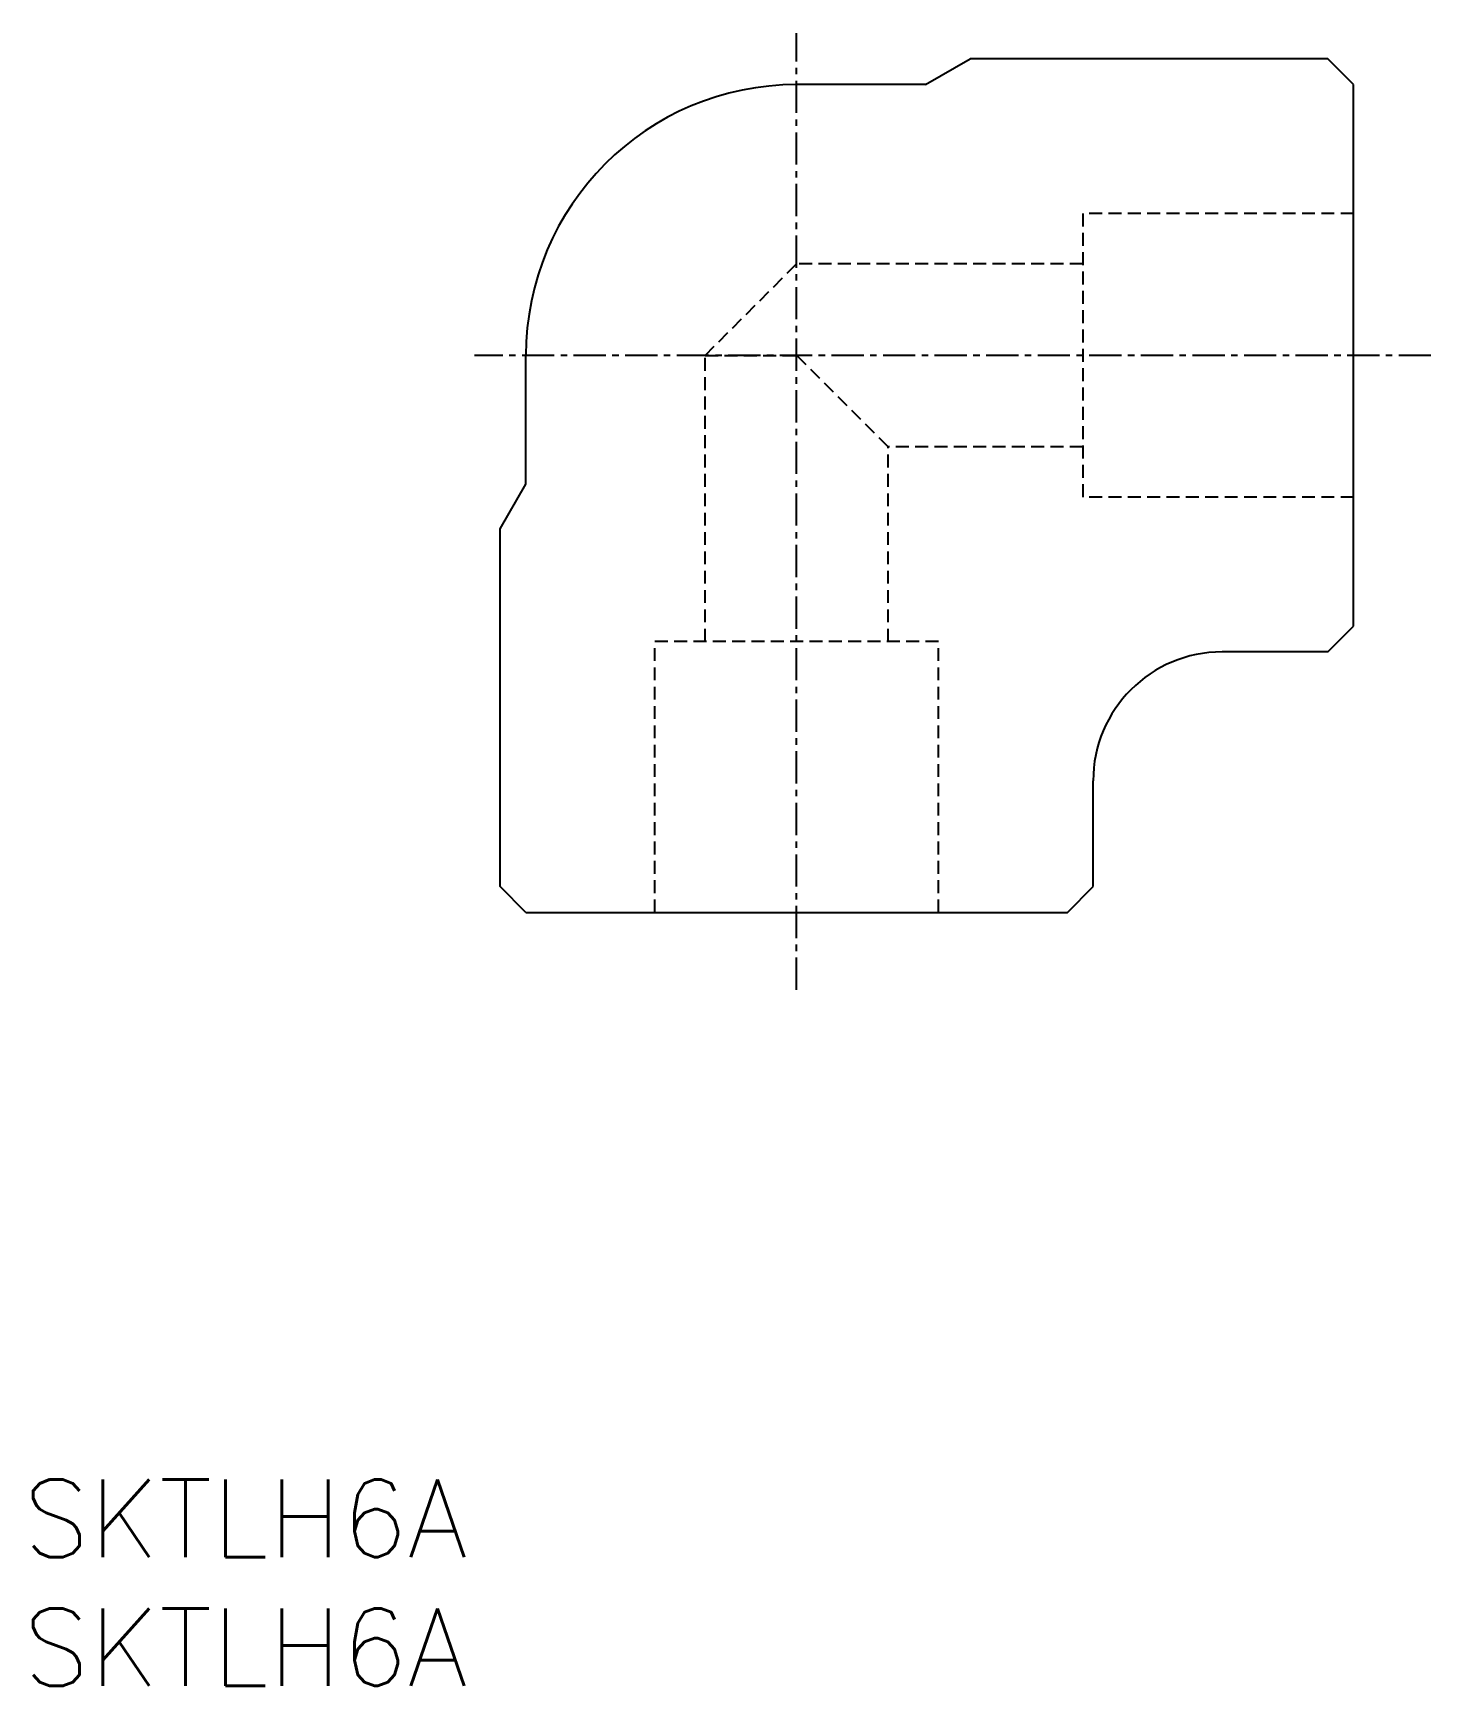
# Model space of a CAD drawing. Extents: x 0.4 to 54.6, y 0 to 64.1.
import ezdxf

# ---------------------------------------------------------------- set-up
doc = ezdxf.new("R2010")
doc.units = 0
doc.linetypes.add('CENTER', pattern=[2, 1.25, -0.25, 0.25, -0.25])
doc.linetypes.add('DASHED', pattern=[0.75, 0.5, -0.25])
doc.layers.get('0').update_dxf_attribs({"linetype": 'CONTINUOUS'})
doc.layers.add('CENTER', color=1, linetype='CENTER')
doc.styles.get("Standard").update_dxf_attribs({"font": 'txt.shx'})

# ---------------------------------------------------------------- blocks, each defined once
blk = doc.blocks.new('*U6')
at = {"color": 7, "linetype": 'CONTINUOUS'}
blk.add_text('SKTLH6A', height=3, dxfattribs=at).set_placement((0, 0))
blk = doc.blocks.new('*U7')
at = {"color": 7, "linetype": 'CONTINUOUS'}
blk.add_text('SKTLH6A', height=3, dxfattribs=at).set_placement((0, 5))

msp = doc.modelspace()

# ---------------------------------------------------------------- linework, layer by layer
at = {"color": 7, "linetype": 'CONTINUOUS'}
for p, q in [((35, 62.1), (36.732, 63.1)), ((50.6, 63.1), (36.732, 63.1)), ((51.6, 62.1), (50.6, 63.1)), ((35, 62.1), (30, 62.1)), ((51.6, 41.1), (51.6, 62.1)), ((19.5, 46.6), (19.5, 51.6)), ((18.5, 44.868), (19.5, 46.6)), ((18.5, 31), (18.5, 44.868)), ((50.6, 40.1), (51.6, 41.1)), ((50.6, 40.1), (46.5, 40.1)), ((41.5, 31), (41.5, 35.1)), ((19.5, 30), (18.5, 31)), ((40.5, 30), (41.5, 31)), ((19.5, 30), (40.5, 30))]:
    msp.add_line(p, q, dxfattribs=at)
at = {"color": 3, "linetype": 'DASHED'}
for p, q in [((41.1, 57.1), (41.1, 46.1)), ((51.6, 57.1), (41.1, 57.1)), ((26.45, 51.6), (30, 55.15)), ((41.1, 55.15), (30, 55.15)), ((26.45, 40.5), (26.45, 51.6)), ((26.45, 51.6), (30, 51.6)), ((33.55, 48.05), (30, 51.6)), ((33.55, 40.5), (33.55, 48.05)), ((41.1, 48.05), (33.55, 48.05)), ((51.6, 46.1), (41.1, 46.1)), ((24.5, 30), (24.5, 40.5)), ((35.5, 40.5), (24.5, 40.5)), ((35.5, 30), (35.5, 40.5))]:
    msp.add_line(p, q, dxfattribs=at)
at = {"color": 7, "linetype": 'CONTINUOUS'}
for centre, radius in [((30, 51.6), 10.5), ((46.5, 35.1), 5)]:
    msp.add_arc(centre, radius, 90, 180, dxfattribs=at)
at = {"layer": 'CENTER', "color": 1, "linetype": 'CENTER'}
for p, q in [((30, 27), (30, 64.1)), ((54.6, 51.6), (17.5, 51.6))]:
    msp.add_line(p, q, dxfattribs=at)

# ---------------------------------------------------------------- block references
at = {"color": 7, "linetype": 'CONTINUOUS'}
for name in ['*U7', '*U6']:
    msp.add_blockref(name, (0, 0), dxfattribs=at)

doc.saveas('drawing.dxf')
